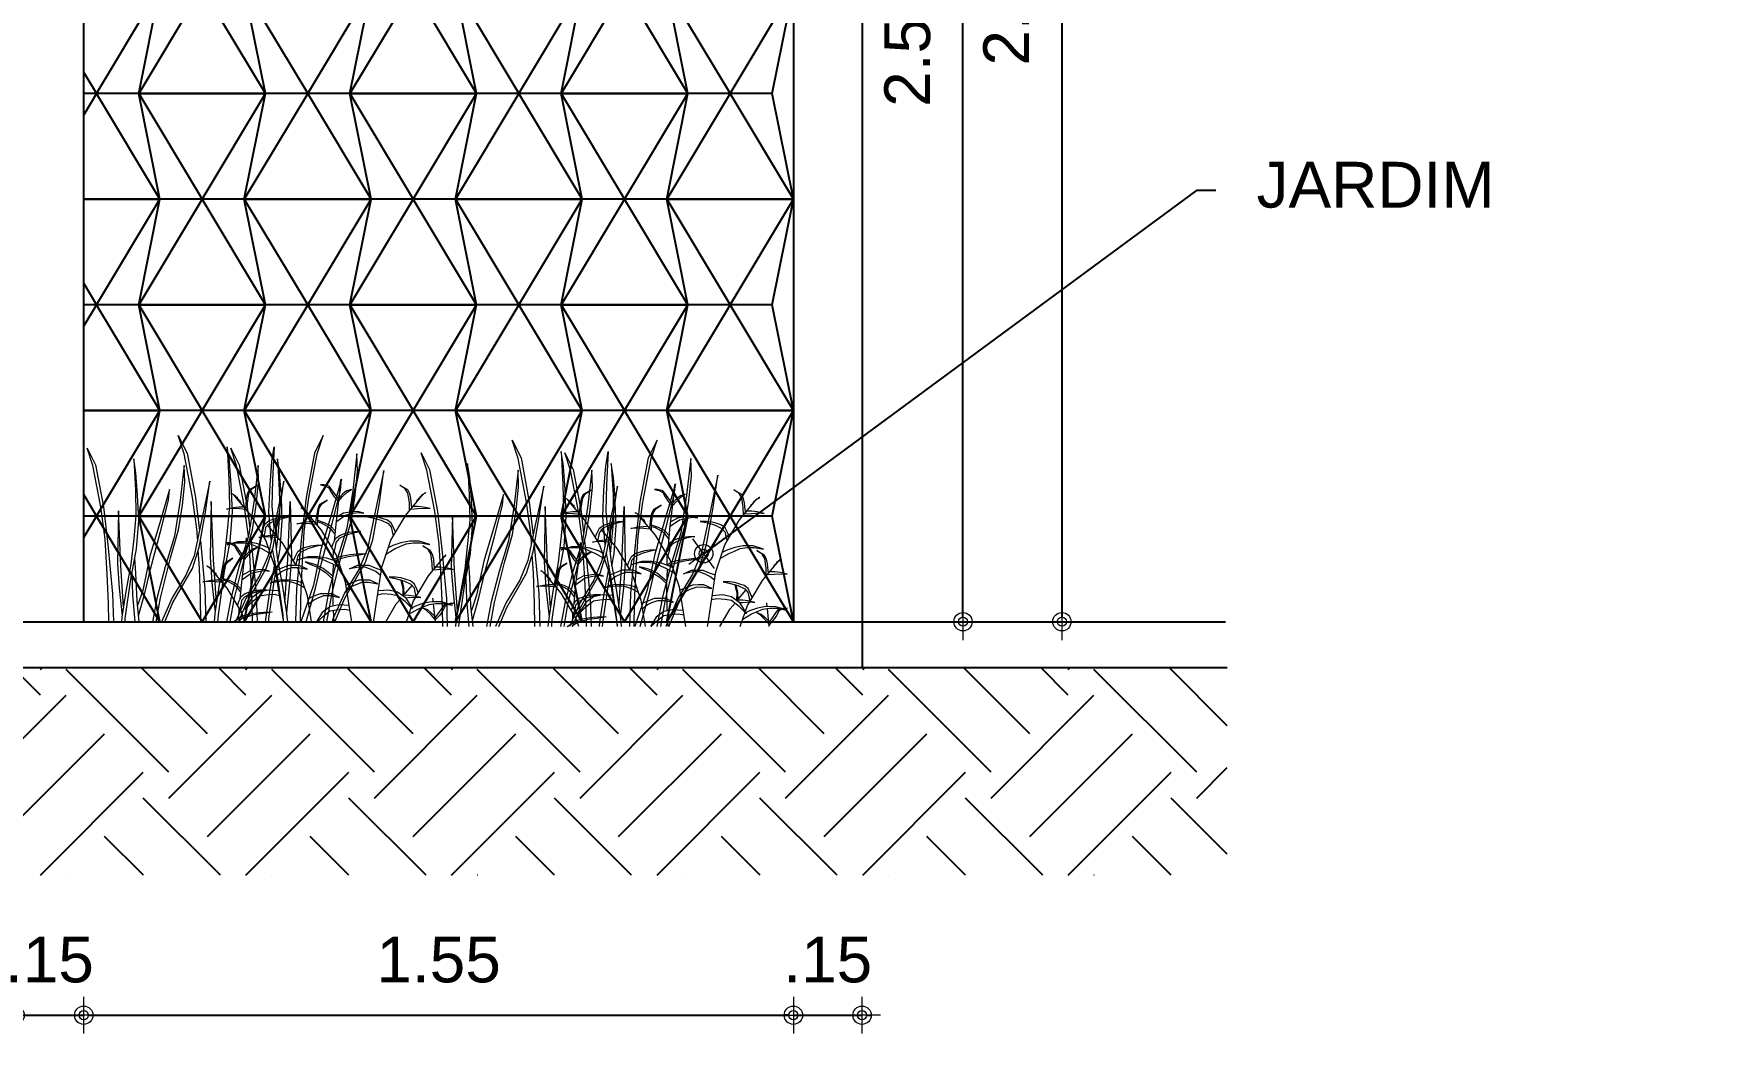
# Model space of a CAD drawing. Header units: millimetres. Extents: x 1540 to 1603, y 509.1 to 598.2.
# Drawn here: x 1582.17 to 1585.822, y 576.435 to 578.618 of the extents above; entities that cross this region are included whole.
import ezdxf

# ---------------------------------------------------------------- set-up
doc = ezdxf.new("R2010")
doc.units = ezdxf.units.MM
doc.linetypes.add('CONTINU', pattern=[0])
for name, color, linetype in [('0-COTAS', 8, 'Continuous'), ('A-PEN-B', 5, 'Continuous'), ('P2', 1, 'Continuous')]:
    doc.layers.add(name, color=color, linetype=linetype)
doc.layers.add('COTAS', color=53, linetype='Continuous', lineweight=9)
doc.styles.add('CARIMBO_DADOS', font='arial.ttf', dxfattribs={"height": 0.1})
doc.dimstyles.get("Standard").update_dxf_attribs({"dimtxt": 0.18, "dimasz": 0.18, "dimexe": 0.18, "dimexo": 0.0625, "dimgap": 0.09, "dimtad": 0, "dimtih": 1, "dimtoh": 1, "dimdec": 4, "dimzin": 0, "dimdsep": 46, "dimtxsty": 'Standard', "dimcen": 0.09, "dimadec": 0, "dimazin": 0, "dimtfac": 1, "dimtdec": 4, "dimtofl": 0, "dimtmove": 0, "dimatfit": 3, "dimfxl": 1, "dimtolj": 1, "dimtzin": 0, "dimarcsym": 0})
pattern_1 = [(45, (1576.34806, 576.7806), (3e-17, 0.449013), [0.3175, -0.3175]), (45, (1576.26387, 576.8648), (3e-17, 0.449013), [0.3175, -0.3175]), (45, (1576.17968, 576.94898), (3e-17, 0.449013), [0.3175, -0.3175]), (135, (1576.17968, 577.0051), (-0.449013, 3e-17), [0.3175, -0.3175]), (135, (1576.26387, 577.0893), (-0.449013, 3e-17), [0.3175, -0.3175]), (135, (1576.34806, 577.1735), (-0.449013, 3e-17), [0.3175, -0.3175])]

# ---------------------------------------------------------------- blocks, each defined once
blk = doc.blocks.new('CIRCULOS')
at = {"layer": 'COTAS'}
for p, q in [((0, 4), (0, -4)), ((-4, 0), (4, 0))]:
    blk.add_line(p, q, dxfattribs=at)
for radius in [2, 1]:
    blk.add_circle((0, 0), radius, dxfattribs=at)
blk = doc.blocks.new('*D956')
at = {"layer": '0-COTAS', "color": 8, "lineweight": -2}
for p, q in [((1583.8202, 576.4751), (1583.8102, 576.4751)), ((1583.8302, 576.4751), (1583.9802, 576.4751)), ((1583.9902, 576.4751), (1584.0002, 576.4751))]:
    blk.add_line(p, q, dxfattribs=at)
at = {"layer": 'Defpoints', "color": 0}
for p in [(1583.8302, 577.3341), (1583.9802, 577.2841), (1583.9802, 576.4751)]:
    blk.add_point(p, dxfattribs=at)
at = {"layer": '0-COTAS', "color": 8, "lineweight": -2, "xscale": 0.01, "yscale": 0.01, "zscale": 0.01}
blk.add_blockref('CIRCULOS', (1583.8302, 576.4751), dxfattribs=at)
at = {"layer": '0-COTAS', "color": 8, "lineweight": -2, "xscale": 0.01, "yscale": 0.01, "zscale": 0.01, "rotation": 180}
blk.add_blockref('CIRCULOS', (1583.9802, 576.4751), dxfattribs=at)
at = {"layer": '0-COTAS', "color": 230, "insert": (1583.9052, 576.5961), "char_height": 0.1, "attachment_point": 5, "style": 'CARIMBO_DADOS'}
blk.add_mtext('\\A1;.15', dxfattribs=at)
blk = doc.blocks.new('*D957')
at = {"layer": '0-COTAS', "color": 8, "lineweight": -2}
for p, q in [((1582.1202, 576.4751), (1582.1102, 576.4751)), ((1582.1302, 576.4751), (1582.2802, 576.4751)), ((1582.2902, 576.4751), (1582.3002, 576.4751))]:
    blk.add_line(p, q, dxfattribs=at)
at = {"layer": 'Defpoints', "color": 0}
for p in [(1582.1302, 577.3341), (1582.2802, 577.3341), (1582.2802, 576.4751)]:
    blk.add_point(p, dxfattribs=at)
at = {"layer": '0-COTAS', "color": 8, "lineweight": -2, "xscale": 0.01, "yscale": 0.01, "zscale": 0.01}
blk.add_blockref('CIRCULOS', (1582.1302, 576.4751), dxfattribs=at)
at = {"layer": '0-COTAS', "color": 8, "lineweight": -2, "xscale": 0.01, "yscale": 0.01, "zscale": 0.01, "rotation": 180}
blk.add_blockref('CIRCULOS', (1582.2802, 576.4751), dxfattribs=at)
at = {"layer": '0-COTAS', "color": 230, "insert": (1582.2052, 576.5961), "char_height": 0.1, "attachment_point": 5, "style": 'CARIMBO_DADOS'}
blk.add_mtext('\\A1;.15', dxfattribs=at)
blk = doc.blocks.new('*D958')
at = {"layer": '0-COTAS', "color": 8, "lineweight": -2}
blk.add_line((1582.2902, 576.4751), (1583.8202, 576.4751), dxfattribs=at)
at = {"layer": 'Defpoints', "color": 0}
for p in [(1582.2802, 577.3341), (1583.8302, 577.3341), (1583.8302, 576.4751)]:
    blk.add_point(p, dxfattribs=at)
at = {"layer": '0-COTAS', "color": 8, "lineweight": -2, "xscale": 0.01, "yscale": 0.01, "zscale": 0.01, "rotation": 180}
blk.add_blockref('CIRCULOS', (1582.2802, 576.4751), dxfattribs=at)
at = {"layer": '0-COTAS', "color": 8, "lineweight": -2, "xscale": 0.01, "yscale": 0.01, "zscale": 0.01}
blk.add_blockref('CIRCULOS', (1583.8302, 576.4751), dxfattribs=at)
at = {"layer": '0-COTAS', "color": 230, "insert": (1583.0552, 576.5961), "char_height": 0.1, "attachment_point": 5, "style": 'CARIMBO_DADOS'}
blk.add_mtext('\\A1;1.55', dxfattribs=at)
blk = doc.blocks.new('*D966')
at = {"layer": '0-COTAS', "color": 8, "lineweight": -2}
blk.add_line((1584.2006, 577.3441), (1584.2006, 579.8441), dxfattribs=at)
at = {"layer": 'Defpoints', "color": 0}
for p in [(1583.8302, 579.8541), (1584.2006, 579.8541), (1583.9802, 577.3341)]:
    blk.add_point(p, dxfattribs=at)
at = {"layer": '0-COTAS', "color": 8, "lineweight": -2, "xscale": 0.01, "yscale": 0.01, "zscale": 0.01}
for p, rotation in [((1584.2006, 579.8541), 90), ((1584.2006, 577.3341), 270)]:
    blk.add_blockref('CIRCULOS', p, dxfattribs=dict(at, rotation=rotation))
at = {"layer": '0-COTAS', "color": 230, "insert": (1584.0795, 578.5941), "char_height": 0.1, "attachment_point": 5, "rotation": 90, "style": 'CARIMBO_DADOS'}
blk.add_mtext('\\A1;2.52', dxfattribs=at)
blk = doc.blocks.new('*D969')
at = {"layer": '0-COTAS', "color": 8, "lineweight": -2}
blk.add_line((1584.4166, 580.0241), (1584.4166, 577.3441), dxfattribs=at)
at = {"layer": 'Defpoints', "color": 0}
for p in [(1583.9802, 580.0341), (1583.9802, 577.3341), (1584.4166, 577.3341)]:
    blk.add_point(p, dxfattribs=at)
at = {"layer": '0-COTAS', "color": 8, "lineweight": -2, "xscale": 0.01, "yscale": 0.01, "zscale": 0.01}
for p, rotation in [((1584.4166, 580.0341), 90), ((1584.4166, 577.3341), 270)]:
    blk.add_blockref('CIRCULOS', p, dxfattribs=dict(at, rotation=rotation))
at = {"layer": '0-COTAS', "color": 230, "insert": (1584.2956, 578.6841), "char_height": 0.1, "attachment_point": 5, "rotation": 90, "style": 'CARIMBO_DADOS'}
blk.add_mtext('\\A1;2.70', dxfattribs=at)
blk = doc.blocks.new('A$C720D0BDF')
at = {"color": 4}
for p, q in [((5.857, 2.126), (5.844, 2.259)), ((5.884, 1.896), (5.857, 2.126)), ((5.899, 1.726), (5.884, 1.896)), ((5.912, 1.556), (5.91, 1.643)), ((6.671, 1.718), (6.668, 1.751)), ((6.681, 1.618), (6.673, 1.702)), ((6.708, 1.389), (6.681, 1.618)), ((5.914, 1.376), (5.909, 1.52)), ((5.911, 1.154), (5.914, 1.376)), ((6.723, 1.218), (6.708, 1.389)), ((5.019, 1.018), (5.035, 1.175)), ((5.036, 1.192), (5.04, 1.225)), ((5.903, 1.018), (5.909, 1.119)), ((6.736, 1.049), (6.734, 1.136)), ((6.736, 1.018), (6.736, 1.024))]:
    blk.add_line(p, q, dxfattribs=at)
for points in [[(6.198, 1.018), (6.195, 1.219), (6.184, 1.485), (6.164, 1.806), (6.124, 2.104), (6.051, 2.485), (5.999, 2.644), (6.076, 2.49), (6.149, 2.104), (6.189, 1.758), (6.232, 1.305), (6.241, 1.018)], [(7.096, 1.742), (7.1, 1.806), (7.141, 2.104), (7.213, 2.485), (7.266, 2.644), (7.188, 2.49), (7.116, 2.104), (7.081, 1.813)], [(5.967, 1.018), (5.922, 1.269), (5.829, 1.635), (5.756, 1.893), (5.721, 2.119), (5.699, 2.33), (5.704, 2.485), (5.741, 2.165), (5.792, 1.836), (5.879, 1.553), (5.952, 1.274), (6, 1.018)], [(6.453, 1.729), (6.473, 1.979), (6.463, 2.212), (6.448, 2.418), (6.427, 2.546), (6.442, 2.258), (6.448, 2.026), (6.43, 1.841)], [(6.652, 1.763), (6.687, 2.021), (6.756, 2.383), (6.806, 2.534), (6.732, 2.388), (6.663, 2.021), (6.641, 1.832)], [(6.919, 1.018), (6.915, 1.079), (6.864, 1.44), (6.812, 1.718), (6.792, 1.979), (6.802, 2.212), (6.817, 2.418), (6.837, 2.546), (6.822, 2.258), (6.817, 2.026), (6.837, 1.811), (6.864, 1.578), (6.91, 1.327), (6.945, 1.089), (6.953, 1.018)], [(7.872, 1.018), (7.875, 1.18), (7.885, 1.433), (7.904, 1.738), (7.942, 2.021), (8.011, 2.383), (8.061, 2.534), (7.987, 2.388), (7.918, 2.021), (7.88, 1.693), (7.84, 1.262), (7.832, 1.018)], [(5.896, 1.018), (5.809, 1.224), (5.628, 1.537), (5.566, 1.733), (5.508, 2.057), (5.468, 2.34), (5.545, 1.979), (5.613, 1.655), (5.689, 1.475), (5.814, 1.269), (5.911, 1.048), (5.922, 1.018)], [(6.366, 2.14), (6.38, 2.319), (6.399, 2.441), (6.384, 2.167), (6.382, 2.066)], [(6.812, 1.018), (6.775, 1.228), (6.686, 1.576), (6.618, 1.821), (6.584, 2.036), (6.563, 2.236), (6.568, 2.383), (6.603, 2.079), (6.651, 1.766), (6.735, 1.497), (6.803, 1.233), (6.844, 1.018)], [(7.458, 1.018), (7.42, 1.228), (7.332, 1.576), (7.263, 1.821), (7.229, 2.036), (7.209, 2.236), (7.213, 2.383), (7.249, 2.079), (7.297, 1.766), (7.38, 1.497), (7.449, 1.233), (7.49, 1.018)], [(7.73, 1.018), (7.728, 1.047), (7.68, 1.39), (7.63, 1.654), (7.611, 1.903), (7.62, 2.124), (7.635, 2.319), (7.654, 2.441), (7.64, 2.167), (7.635, 1.947), (7.654, 1.742), (7.68, 1.521), (7.723, 1.283), (7.757, 1.057), (7.761, 1.018)], [(5.245, 1.99), (5.246, 2.058), (5.26, 2.141), (5.282, 2.179), (5.33, 2.211), (5.263, 2.173), (5.246, 2.137), (5.237, 2.094), (5.231, 2.039), (5.228, 2.01)], [(6.148, 1.018), (6.065, 1.311), (6.014, 1.532), (5.922, 1.876), (5.849, 2.165), (5.839, 2.263), (5.922, 1.979), (6.019, 1.65), (6.085, 1.337), (6.194, 1.018)], [(5.862, 2.087), (5.889, 2.122), (5.918, 2.162), (5.931, 2.183), (5.948, 2.202), (5.994, 2.215), (6.022, 2.213), (5.982, 2.206), (5.95, 2.188), (5.929, 2.151), (5.903, 2.109), (5.864, 2.068)], [(6.738, 1.018), (6.667, 1.185), (6.496, 1.483), (6.437, 1.669), (6.382, 1.976), (6.344, 2.245), (6.417, 1.903), (6.481, 1.595), (6.553, 1.424), (6.672, 1.228), (6.765, 1.018), (6.765, 1.018)], [(6.663, 1.987), (6.661, 2.054), (6.649, 2.138), (6.626, 2.176), (6.579, 2.208), (6.645, 2.17), (6.662, 2.134), (6.671, 2.09), (6.676, 2.035), (6.68, 2.007)], [(7.383, 1.018), (7.313, 1.185), (7.141, 1.483), (7.082, 1.669), (7.028, 1.976), (6.989, 2.245), (7.063, 1.903), (7.127, 1.595), (7.199, 1.424), (7.318, 1.228), (7.411, 1.018), (7.411, 1.018)], [(5.128, 2.129), (5.123, 2.133), (5.117, 2.137), (5.102, 2.144), (5.105, 2.146), (5.106, 2.144), (5.109, 2.141), (5.112, 2.141), (5.117, 2.139), (5.118, 2.137)], [(5.138, 2.118), (5.132, 2.123), (5.129, 2.126), (5.128, 2.128), (5.128, 2.131), (5.13, 2.13), (5.133, 2.126), (5.14, 2.123), (5.143, 2.118), (5.149, 2.113), (5.156, 2.109), (5.156, 2.098), (5.162, 2.095), (5.168, 2.092), (5.169, 2.087), (5.172, 2.084), (5.181, 2.081), (5.181, 2.074), (5.183, 2.069), (5.187, 2.063), (5.188, 2.059)], [(5.559, 1.018), (5.557, 1.031), (5.487, 1.494), (5.408, 1.731), (5.278, 1.949), (5.138, 2.118)], [(5.864, 2.071), (5.829, 2.111), (5.789, 2.151), (5.753, 2.173), (5.795, 2.16), (5.829, 2.132), (5.86, 2.1)], [(6.048, 1.857), (6.047, 1.925), (6.034, 2.009), (6.011, 2.047), (5.964, 2.079), (6.03, 2.041), (6.047, 2.005), (6.056, 1.961), (6.062, 1.906), (6.065, 1.878)], [(6.334, 1.185), (6.308, 1.563), (6.287, 2.067), (6.277, 1.583), (6.292, 1.357), (6.321, 1.103)], [(6.395, 1.548), (6.375, 1.654), (6.356, 1.903), (6.364, 2.101)], [(6.52, 1.765), (6.629, 1.946), (6.77, 2.114)], [(6.77, 2.114), (6.776, 2.119), (6.779, 2.122), (6.78, 2.124), (6.78, 2.127), (6.778, 2.126), (6.775, 2.122), (6.768, 2.119), (6.765, 2.114), (6.759, 2.109), (6.752, 2.105), (6.752, 2.094), (6.746, 2.092), (6.74, 2.088), (6.739, 2.083), (6.736, 2.08), (6.727, 2.078), (6.727, 2.07), (6.725, 2.066), (6.72, 2.059), (6.719, 2.055)], [(6.78, 2.125), (6.785, 2.129), (6.791, 2.133), (6.806, 2.14), (6.803, 2.142), (6.803, 2.14), (6.799, 2.137), (6.796, 2.137), (6.791, 2.135), (6.79, 2.133)], [(6.931, 1.185), (6.957, 1.563), (6.977, 2.067), (6.987, 1.583), (6.972, 1.357), (6.943, 1.103)], [(7.612, 1.071), (7.556, 1.268), (7.508, 1.478), (7.42, 1.805), (7.351, 2.079), (7.342, 2.172), (7.42, 1.903), (7.513, 1.59), (7.576, 1.292), (7.621, 1.159)], [(5.236, 2.001), (5.176, 2.006), (5.1, 2.01), (5.064, 2.006), (5.125, 2.02), (5.17, 2.025), (5.215, 2.025)], [(5.367, 1.799), (5.381, 1.834), (5.404, 1.879), (5.436, 1.904), (5.474, 1.917), (5.519, 1.93), (5.567, 1.936), (5.622, 1.936), (5.557, 1.923), (5.493, 1.904), (5.432, 1.875), (5.404, 1.843), (5.4, 1.82), (5.387, 1.765)], [(5.884, 1.894), (5.804, 1.949), (5.736, 1.965), (5.69, 1.972), (5.643, 1.966), (5.7, 1.982), (5.745, 1.978), (5.821, 1.965), (5.88, 1.932)], [(5.749, 1.018), (5.803, 1.363), (5.884, 1.6), (6.014, 1.817), (6.155, 1.985)], [(5.892, 1.809), (5.935, 1.856), (5.988, 1.883), (6.047, 1.902)], [(6.155, 1.985), (6.161, 1.99), (6.164, 1.993), (6.165, 1.995), (6.165, 1.998), (6.164, 1.997), (6.16, 1.993), (6.153, 1.99), (6.151, 1.985), (6.145, 1.98), (6.138, 1.976), (6.138, 1.965), (6.131, 1.962), (6.125, 1.959), (6.124, 1.954), (6.121, 1.951), (6.112, 1.949), (6.112, 1.941), (6.11, 1.937), (6.105, 1.93), (6.105, 1.926)], [(6.165, 1.996), (6.17, 2), (6.177, 2.004), (6.191, 2.011), (6.189, 2.013), (6.188, 2.011), (6.184, 2.008), (6.181, 2.008), (6.177, 2.006), (6.175, 2.004)], [(6.539, 1.796), (6.526, 1.831), (6.503, 1.877), (6.471, 1.901), (6.433, 1.915), (6.388, 1.928), (6.34, 1.934), (6.285, 1.935), (6.35, 1.921), (6.414, 1.902), (6.475, 1.873), (6.503, 1.84), (6.507, 1.818), (6.519, 1.763)], [(6.38, 1.987), (6.38, 1.947), (6.399, 1.742), (6.409, 1.654)], [(6.406, 1.769), (6.407, 1.837), (6.396, 1.879), (6.39, 1.909)], [(6.416, 1.78), (6.413, 1.845), (6.402, 1.894), (6.392, 1.908)], [(6.672, 1.997), (6.731, 2.003), (6.807, 2.006), (6.843, 2.002), (6.783, 2.016), (6.737, 2.022), (6.692, 2.022)], [(7.743, 1.148), (7.768, 1.507), (7.787, 1.986), (7.797, 1.526), (7.782, 1.311), (7.755, 1.07)], [(5.924, 1.667), (5.911, 1.702), (5.888, 1.748), (5.856, 1.772), (5.818, 1.786), (5.773, 1.799), (5.725, 1.805), (5.67, 1.805), (5.735, 1.792), (5.799, 1.773), (5.86, 1.744), (5.888, 1.711), (5.892, 1.689), (5.904, 1.634)], [(5.894, 1.782), (5.925, 1.822), (5.96, 1.851), (6.013, 1.879), (6.047, 1.889)], [(6.057, 1.868), (6.117, 1.874), (6.193, 1.877), (6.229, 1.873), (6.168, 1.887), (6.122, 1.892), (6.077, 1.893)], [(6.234, 1.51), (6.348, 1.699), (6.489, 1.868)], [(6.421, 1.756), (6.4, 1.578), (6.355, 1.327), (6.319, 1.089), (6.312, 1.018)], [(6.344, 1.018), (6.345, 1.029), (6.418, 1.492), (6.499, 1.729), (6.517, 1.759)], [(6.391, 1.751), (6.451, 1.756), (6.526, 1.759), (6.562, 1.755), (6.502, 1.769), (6.456, 1.775), (6.411, 1.775)], [(6.633, 1.765), (6.625, 1.693), (6.585, 1.262), (6.576, 1.018)], [(5.045, 1.46), (5.046, 1.527), (5.059, 1.611), (5.082, 1.649), (5.129, 1.682), (5.063, 1.643), (5.046, 1.607), (5.036, 1.564), (5.031, 1.508), (5.028, 1.48)], [(5.447, 1.612), (5.371, 1.657), (5.33, 1.674), (5.273, 1.699), (5.212, 1.708), (5.148, 1.708), (5.068, 1.693), (5.161, 1.722), (5.246, 1.722), (5.32, 1.708), (5.39, 1.684), (5.43, 1.664)], [(5.912, 1.557), (5.877, 1.579), (5.827, 1.593), (5.764, 1.604), (5.666, 1.614), (5.62, 1.61), (5.7, 1.596), (5.781, 1.585), (5.85, 1.566), (5.871, 1.561), (5.89, 1.547)], [(6.258, 1.55), (6.245, 1.584), (6.222, 1.63), (6.19, 1.655), (6.152, 1.668), (6.107, 1.682), (6.059, 1.688), (6.004, 1.688), (6.069, 1.674), (6.133, 1.655), (6.194, 1.626), (6.222, 1.594), (6.226, 1.571), (6.238, 1.516)], [(6.345, 1.018), (6.35, 1.079), (6.4, 1.44), (6.441, 1.655)], [(6.458, 1.61), (6.534, 1.654), (6.576, 1.671), (6.633, 1.696), (6.694, 1.705), (6.758, 1.705), (6.838, 1.689), (6.745, 1.718), (6.66, 1.718), (6.586, 1.705), (6.515, 1.681), (6.476, 1.662)], [(6.687, 1.563), (6.653, 1.603), (6.613, 1.643), (6.577, 1.666), (6.618, 1.653), (6.653, 1.624), (6.684, 1.592)], [(6.617, 1.018), (6.62, 1.18), (6.63, 1.433), (6.647, 1.715)], [(6.686, 1.58), (6.713, 1.615), (6.742, 1.654), (6.755, 1.675), (6.772, 1.694), (6.788, 1.699)], [(6.802, 1.696), (6.774, 1.681), (6.753, 1.643), (6.727, 1.601), (6.688, 1.56)], [(6.797, 1.702), (6.818, 1.708), (6.846, 1.706), (6.808, 1.698)], [(7.072, 1.726), (7.033, 1.305), (7.023, 1.018)], [(7.067, 1.018), (7.07, 1.219), (7.08, 1.485), (7.09, 1.643)], [(5.036, 1.471), (4.976, 1.476), (4.9, 1.479), (4.864, 1.475), (4.925, 1.489), (4.97, 1.495), (5.015, 1.495)], [(4.938, 1.588), (4.932, 1.592), (4.928, 1.595), (4.927, 1.598), (4.927, 1.6), (4.929, 1.599), (4.933, 1.595), (4.94, 1.592), (4.942, 1.587), (4.948, 1.582), (4.955, 1.579), (4.955, 1.567), (4.961, 1.565), (4.967, 1.561), (4.969, 1.556), (4.972, 1.554), (4.98, 1.551), (4.98, 1.543), (4.983, 1.539), (4.987, 1.532), (4.988, 1.529)], [(5.187, 1.238), (5.079, 1.42), (4.938, 1.588)], [(5.498, 1.423), (5.538, 1.456), (5.58, 1.475), (5.631, 1.494), (5.688, 1.494), (5.768, 1.479), (5.698, 1.511), (5.65, 1.511), (5.599, 1.511), (5.544, 1.488), (5.491, 1.468)], [(5.843, 1.481), (5.919, 1.525), (5.961, 1.542), (6.018, 1.567), (6.079, 1.576), (6.144, 1.576), (6.223, 1.56), (6.13, 1.589), (6.045, 1.589), (5.971, 1.576), (5.901, 1.552), (5.861, 1.533)], [(5.913, 1.412), (5.999, 1.483), (6.034, 1.5), (6.064, 1.515), (6.102, 1.528), (6.157, 1.54), (6.115, 1.522), (6.056, 1.498), (5.982, 1.452), (5.914, 1.39)], [(6.101, 1.018), (6.137, 1.245), (6.218, 1.482), (6.224, 1.493)], [(6.407, 1.42), (6.366, 1.454), (6.325, 1.473), (6.274, 1.492), (6.217, 1.493), (6.137, 1.478), (6.207, 1.51), (6.255, 1.51), (6.306, 1.509), (6.361, 1.486), (6.414, 1.465)], [(6.475, 1.018), (6.473, 1.047), (6.424, 1.39), (6.408, 1.479)], [(6.421, 1.55), (6.424, 1.521), (6.468, 1.283), (6.501, 1.057), (6.506, 1.018)], [(6.708, 1.386), (6.628, 1.442), (6.56, 1.457), (6.514, 1.465), (6.467, 1.459), (6.524, 1.474), (6.569, 1.47), (6.645, 1.457), (6.703, 1.425)], [(6.701, 1.071), (6.708, 1.092), (6.838, 1.31), (6.979, 1.478)], [(6.872, 1.35), (6.871, 1.418), (6.858, 1.501), (6.835, 1.539), (6.788, 1.572), (6.854, 1.533), (6.871, 1.497), (6.88, 1.454), (6.886, 1.399), (6.889, 1.37)], [(6.979, 1.478), (6.985, 1.482), (6.988, 1.485), (6.989, 1.488), (6.989, 1.49), (6.987, 1.489), (6.984, 1.485), (6.977, 1.482), (6.975, 1.477), (6.968, 1.472), (6.961, 1.469), (6.961, 1.458), (6.955, 1.455), (6.949, 1.452), (6.948, 1.446), (6.945, 1.444), (6.936, 1.441), (6.936, 1.433), (6.934, 1.429), (6.929, 1.422), (6.928, 1.419)], [(6.989, 1.488), (6.994, 1.493), (7, 1.496), (7.015, 1.504), (7.013, 1.506), (7.012, 1.504), (7.008, 1.5), (7.005, 1.5), (7, 1.499), (6.999, 1.496)], [(7.606, 1.018), (7.625, 1.199), (7.635, 1.443), (7.645, 1.572)], [(5.169, 1.27), (5.182, 1.304), (5.204, 1.35), (5.237, 1.375), (5.275, 1.388), (5.32, 1.402), (5.367, 1.408), (5.422, 1.408), (5.358, 1.394), (5.294, 1.375), (5.233, 1.346), (5.205, 1.314), (5.201, 1.291), (5.189, 1.239)], [(5.3, 1.245), (5.223, 1.335)], [(5.292, 1.253), (5.294, 1.318), (5.306, 1.368), (5.315, 1.381)], [(5.301, 1.246), (5.3, 1.311), (5.312, 1.353), (5.317, 1.382)], [(5.792, 1.291), (5.752, 1.325), (5.71, 1.344), (5.659, 1.363), (5.602, 1.364), (5.522, 1.349), (5.592, 1.381), (5.64, 1.381), (5.691, 1.38), (5.746, 1.357), (5.799, 1.336)], [(6.161, 1.314), (6.214, 1.344), (6.265, 1.361), (6.305, 1.371), (6.358, 1.371), (6.398, 1.367), (6.461, 1.354), (6.407, 1.382), (6.356, 1.388), (6.294, 1.384), (6.235, 1.378), (6.174, 1.355)], [(6.716, 1.301), (6.759, 1.349), (6.812, 1.376), (6.871, 1.394)], [(6.718, 1.275), (6.749, 1.315), (6.784, 1.343), (6.837, 1.372), (6.871, 1.381)], [(6.881, 1.361), (6.94, 1.366), (7.016, 1.369), (7.052, 1.366), (6.992, 1.379), (6.946, 1.385), (6.901, 1.385)], [(7.671, 1.438), (7.664, 1.252), (7.645, 1.018)], [(5.022, 1.053), (4.994, 1.088), (4.966, 1.128), (4.952, 1.149), (4.935, 1.168), (4.89, 1.181), (4.861, 1.179), (4.901, 1.171), (4.934, 1.154), (4.954, 1.116), (4.981, 1.075), (5.02, 1.034)], [(4.905, 1.169), (4.87, 1.162), (4.9, 1.172)], [(4.91, 1.175), (4.962, 1.191), (5.048, 1.192), (5.122, 1.179), (5.192, 1.154), (5.232, 1.135)], [(5.25, 1.083), (5.173, 1.128), (5.131, 1.145), (5.074, 1.169), (5.014, 1.178), (4.949, 1.178), (4.92, 1.172)], [(5.279, 1.227), (5.257, 1.229), (5.181, 1.233), (5.145, 1.229), (5.206, 1.242), (5.251, 1.248), (5.296, 1.249)], [(5.272, 1.018), (5.209, 1.202), (5.191, 1.232)], [(5.518, 1.29), (5.426, 1.297), (5.349, 1.28), (5.282, 1.232), (5.218, 1.13), (5.282, 1.194), (5.349, 1.245), (5.404, 1.255), (5.478, 1.261), (5.524, 1.25)], [(5.452, 1.018), (5.36, 1.173), (5.318, 1.222)], [(6.126, 1.174), (6.085, 1.207), (6.044, 1.227), (5.993, 1.246), (5.936, 1.246), (5.856, 1.231), (5.926, 1.263), (5.974, 1.263), (6.025, 1.263), (6.08, 1.24), (6.133, 1.219)], [(6.386, 1.288), (6.477, 1.294), (6.555, 1.277), (6.621, 1.229), (6.685, 1.126), (6.621, 1.191), (6.555, 1.243), (6.5, 1.252), (6.426, 1.258), (6.38, 1.248)], [(6.748, 1.16), (6.735, 1.194), (6.712, 1.24), (6.68, 1.265), (6.642, 1.278), (6.597, 1.292), (6.549, 1.298), (6.494, 1.298), (6.559, 1.284), (6.623, 1.265), (6.684, 1.236), (6.712, 1.204), (6.716, 1.181), (6.728, 1.126)], [(5.02, 1.037), (5.055, 1.077), (5.095, 1.116), (5.131, 1.139), (5.089, 1.126), (5.055, 1.097), (5.023, 1.066)], [(6.05, 1.018), (6.006, 1.062), (5.94, 1.114), (5.885, 1.123), (5.811, 1.129), (5.765, 1.119)], [(5.771, 1.159), (5.863, 1.165), (5.94, 1.148), (6.007, 1.1), (6.058, 1.018)], [(6.786, 1.018), (6.701, 1.071), (6.651, 1.085), (6.588, 1.097), (6.489, 1.106), (6.444, 1.102), (6.524, 1.089), (6.605, 1.078), (6.673, 1.059), (6.695, 1.054), (6.745, 1.018)], [(6.682, 1.018), (6.695, 1.054)]]:
    blk.add_lwpolyline(points, dxfattribs=at)

msp = doc.modelspace()

# ---------------------------------------------------------------- hatches: boundary and pattern name
at = {"layer": '0-COTAS', "ltscale": 0.05}
h = msp.add_hatch(dxfattribs=at)
h.set_pattern_fill('EARTH', color=8, scale=0.05, angle=45, style=0)
h.set_pattern_definition(pattern_1)
h.paths.add_polyline_path([(1576.3481, 577.2341), (1576.3481, 576.7806), (1584.7779, 576.7806), (1584.7779, 577.2341)])
h = msp.add_hatch(dxfattribs=at)
h.set_pattern_fill('EARTH', color=8, scale=0.05, angle=45, style=0)
h.set_pattern_definition(pattern_1)
h.paths.add_polyline_path([(1576.3481, 577.2341), (1576.3481, 576.7806), (1584.7779, 576.7806), (1584.7779, 577.2341)])
h = msp.add_hatch(dxfattribs=at)
h.set_pattern_fill('EARTH', color=8, scale=0.05, angle=45, style=0)
h.set_pattern_definition(pattern_1)
h.paths.add_polyline_path([(1576.3481, 577.2341), (1576.3481, 576.7806), (1584.7779, 576.7806), (1584.7779, 577.2341)])
h = msp.add_hatch(dxfattribs=at)
h.set_pattern_fill('EARTH', color=8, scale=0.05, angle=45, style=0)
h.set_pattern_definition(pattern_1)
h.paths.add_polyline_path([(1576.3481, 577.2341), (1576.3481, 576.7806), (1584.7779, 576.7806), (1584.7779, 577.2341)])

# ---------------------------------------------------------------- linework, layer by layer
at = {"color": 8, "linetype": 'CONTINU'}
for p, q in [((1582.308, 578.4873), (1582.4464, 578.718)), ((1582.5386, 578.718), (1582.4002, 578.4873)), ((1582.677, 578.4873), (1582.5386, 578.718)), ((1582.6309, 578.718), (1582.7693, 578.4873)), ((1582.7693, 578.4873), (1582.9076, 578.718)), ((1582.9999, 578.718), (1582.8615, 578.4873)), ((1583.1383, 578.4873), (1582.9999, 578.718)), ((1583.0922, 578.718), (1583.2306, 578.4873)), ((1583.2306, 578.4873), (1583.3689, 578.718)), ((1583.4612, 578.718), (1583.3228, 578.4873)), ((1583.5996, 578.4873), (1583.4612, 578.718)), ((1583.5535, 578.718), (1583.6918, 578.4873)), ((1583.6918, 578.4873), (1583.8302, 578.718)), ((1582.2802, 578.5335), (1582.308, 578.4873)), ((1582.4002, 578.4873), (1582.2802, 578.4873)), ((1582.308, 578.4873), (1582.2802, 578.4411)), ((1582.4464, 578.2567), (1582.308, 578.4873)), ((1582.4002, 578.4873), (1582.5386, 578.2567)), ((1582.5386, 578.2567), (1582.677, 578.4873)), ((1582.7693, 578.4873), (1582.6309, 578.2567)), ((1582.8615, 578.4873), (1582.677, 578.4873)), ((1582.9076, 578.2567), (1582.7693, 578.4873)), ((1582.8615, 578.4873), (1582.9999, 578.2567)), ((1582.9999, 578.2567), (1583.1383, 578.4873)), ((1583.2306, 578.4873), (1583.0922, 578.2567)), ((1583.3228, 578.4873), (1583.1383, 578.4873)), ((1583.3689, 578.2567), (1583.2306, 578.4873)), ((1583.3228, 578.4873), (1583.4612, 578.2567)), ((1583.4612, 578.2567), (1583.5996, 578.4873)), ((1583.6918, 578.4873), (1583.5535, 578.2567)), ((1583.7841, 578.4873), (1583.5996, 578.4873)), ((1583.8302, 578.2567), (1583.6918, 578.4873)), ((1582.308, 578.026), (1582.4464, 578.2567)), ((1582.5386, 578.2567), (1582.4002, 578.026)), ((1582.6309, 578.2567), (1582.4464, 578.2567)), ((1582.677, 578.026), (1582.5386, 578.2567)), ((1582.6309, 578.2567), (1582.7693, 578.026)), ((1582.7693, 578.026), (1582.9076, 578.2567)), ((1582.9999, 578.2567), (1582.8615, 578.026)), ((1583.0922, 578.2567), (1582.9076, 578.2567)), ((1583.1383, 578.026), (1582.9999, 578.2567)), ((1583.0922, 578.2567), (1583.2306, 578.026)), ((1583.2306, 578.026), (1583.3689, 578.2567)), ((1583.4612, 578.2567), (1583.3228, 578.026)), ((1583.5535, 578.2567), (1583.3689, 578.2567)), ((1583.5996, 578.026), (1583.4612, 578.2567)), ((1583.5535, 578.2567), (1583.6918, 578.026)), ((1583.6918, 578.026), (1583.8302, 578.2567)), ((1582.2802, 578.0722), (1582.308, 578.026)), ((1582.4002, 578.026), (1582.2802, 578.026)), ((1582.308, 578.026), (1582.2802, 577.9798)), ((1582.4464, 577.7954), (1582.308, 578.026)), ((1582.4002, 578.026), (1582.5386, 577.7954)), ((1582.5386, 577.7954), (1582.677, 578.026)), ((1582.7693, 578.026), (1582.6309, 577.7954)), ((1582.8615, 578.026), (1582.677, 578.026)), ((1582.9076, 577.7954), (1582.7693, 578.026)), ((1582.8615, 578.026), (1582.9999, 577.7954)), ((1582.9999, 577.7954), (1583.1383, 578.026)), ((1583.2306, 578.026), (1583.0922, 577.7954)), ((1583.3228, 578.026), (1583.1383, 578.026)), ((1583.3689, 577.7954), (1583.2306, 578.026)), ((1583.3228, 578.026), (1583.4612, 577.7954)), ((1583.4612, 577.7954), (1583.5996, 578.026)), ((1583.6918, 578.026), (1583.5535, 577.7954)), ((1583.7841, 578.026), (1583.5996, 578.026)), ((1583.8302, 577.7954), (1583.6918, 578.026)), ((1582.308, 577.5647), (1582.4464, 577.7954)), ((1582.5386, 577.7954), (1582.4002, 577.5647)), ((1582.6309, 577.7954), (1582.4464, 577.7954)), ((1582.677, 577.5647), (1582.5386, 577.7954)), ((1582.6309, 577.7954), (1582.7693, 577.5647)), ((1582.7693, 577.5647), (1582.9076, 577.7954)), ((1582.9999, 577.7954), (1582.8615, 577.5647)), ((1583.0922, 577.7954), (1582.9076, 577.7954)), ((1583.1383, 577.5647), (1582.9999, 577.7954)), ((1583.0922, 577.7954), (1583.2306, 577.5647)), ((1583.2306, 577.5647), (1583.3689, 577.7954)), ((1583.4612, 577.7954), (1583.3228, 577.5647)), ((1583.5535, 577.7954), (1583.3689, 577.7954)), ((1583.5996, 577.5647), (1583.4612, 577.7954)), ((1583.5535, 577.7954), (1583.6918, 577.5647)), ((1583.6918, 577.5647), (1583.8302, 577.7954)), ((1582.2802, 577.611), (1582.308, 577.5647)), ((1582.4002, 577.5647), (1582.2802, 577.5647)), ((1582.308, 577.5647), (1582.2802, 577.5185)), ((1582.4464, 577.3341), (1582.308, 577.5647)), ((1582.4002, 577.5647), (1582.5386, 577.3341)), ((1582.5386, 577.3341), (1582.677, 577.5647)), ((1582.7693, 577.5647), (1582.6309, 577.3341)), ((1582.8615, 577.5647), (1582.677, 577.5647)), ((1582.9076, 577.3341), (1582.7693, 577.5647)), ((1582.8615, 577.5647), (1582.9999, 577.3341)), ((1582.9999, 577.3341), (1583.1383, 577.5647)), ((1583.2306, 577.5647), (1583.0922, 577.3341)), ((1583.3228, 577.5647), (1583.1383, 577.5647)), ((1583.3689, 577.3341), (1583.2306, 577.5647)), ((1583.3228, 577.5647), (1583.4612, 577.3341)), ((1583.4612, 577.3341), (1583.5996, 577.5647)), ((1583.6918, 577.5647), (1583.5535, 577.3341)), ((1583.7841, 577.5647), (1583.5996, 577.5647)), ((1583.8302, 577.3341), (1583.6918, 577.5647))]:
    msp.add_line(p, q, dxfattribs=at)
at = {"color": 8}
for p, q in [((1582.677, 578.4873), (1582.4002, 578.4873)), ((1582.4002, 578.4873), (1582.677, 578.4873)), ((1582.677, 578.4873), (1582.4002, 578.4873)), ((1582.4002, 578.4873), (1582.677, 578.4873)), ((1582.677, 578.4873), (1582.4002, 578.4873)), ((1582.4002, 578.4873), (1582.677, 578.4873)), ((1583.1383, 578.4873), (1582.8615, 578.4873)), ((1582.8615, 578.4873), (1583.1383, 578.4873)), ((1583.1383, 578.4873), (1582.8615, 578.4873)), ((1582.8615, 578.4873), (1583.1383, 578.4873)), ((1583.5996, 578.4873), (1583.3228, 578.4873)), ((1583.3228, 578.4873), (1583.5996, 578.4873)), ((1583.5996, 578.4873), (1583.3228, 578.4873)), ((1583.3228, 578.4873), (1583.5996, 578.4873)), ((1583.5996, 578.4873), (1583.3228, 578.4873)), ((1583.3228, 578.4873), (1583.5996, 578.4873)), ((1582.4464, 578.2567), (1582.2802, 578.2567)), ((1582.2802, 578.2567), (1582.4464, 578.2567)), ((1582.4464, 578.2567), (1582.2802, 578.2567)), ((1582.2802, 578.2567), (1582.4464, 578.2567)), ((1582.4464, 578.2567), (1582.2802, 578.2567)), ((1582.2802, 578.2567), (1582.4464, 578.2567)), ((1582.4464, 578.2567), (1582.2802, 578.2567)), ((1582.2802, 578.2567), (1582.4464, 578.2567)), ((1582.4464, 578.2567), (1582.2802, 578.2567)), ((1582.2802, 578.2567), (1582.4464, 578.2567)), ((1582.9076, 578.2567), (1582.6309, 578.2567)), ((1582.6309, 578.2567), (1582.9076, 578.2567)), ((1582.9076, 578.2567), (1582.6309, 578.2567)), ((1582.6309, 578.2567), (1582.9076, 578.2567)), ((1582.9076, 578.2567), (1582.6309, 578.2567)), ((1582.6309, 578.2567), (1582.9076, 578.2567)), ((1583.3689, 578.2567), (1583.0922, 578.2567)), ((1583.0922, 578.2567), (1583.3689, 578.2567)), ((1583.3689, 578.2567), (1583.0922, 578.2567)), ((1583.0922, 578.2567), (1583.3689, 578.2567)), ((1583.3689, 578.2567), (1583.0922, 578.2567)), ((1583.0922, 578.2567), (1583.3689, 578.2567)), ((1583.8302, 578.2567), (1583.5535, 578.2567)), ((1583.5535, 578.2567), (1583.8302, 578.2567)), ((1583.8302, 578.2567), (1583.5535, 578.2567)), ((1583.5535, 578.2567), (1583.8302, 578.2567)), ((1582.677, 578.026), (1582.4002, 578.026)), ((1582.4002, 578.026), (1582.677, 578.026)), ((1582.677, 578.026), (1582.4002, 578.026)), ((1582.4002, 578.026), (1582.677, 578.026)), ((1582.677, 578.026), (1582.4002, 578.026)), ((1582.4002, 578.026), (1582.677, 578.026)), ((1583.1383, 578.026), (1582.8615, 578.026)), ((1582.8615, 578.026), (1583.1383, 578.026)), ((1583.1383, 578.026), (1582.8615, 578.026)), ((1582.8615, 578.026), (1583.1383, 578.026)), ((1583.1383, 578.026), (1582.8615, 578.026)), ((1582.8615, 578.026), (1583.1383, 578.026)), ((1583.5996, 578.026), (1583.3228, 578.026)), ((1583.3228, 578.026), (1583.5996, 578.026)), ((1583.5996, 578.026), (1583.3228, 578.026)), ((1583.3228, 578.026), (1583.5996, 578.026)), ((1583.5996, 578.026), (1583.3228, 578.026)), ((1583.3228, 578.026), (1583.5996, 578.026)), ((1582.4464, 577.7954), (1582.2802, 577.7954)), ((1582.2802, 577.7954), (1582.4464, 577.7954)), ((1582.4464, 577.7954), (1582.2802, 577.7954)), ((1582.2802, 577.7954), (1582.4464, 577.7954)), ((1582.4464, 577.7954), (1582.2802, 577.7954)), ((1582.2802, 577.7954), (1582.4464, 577.7954)), ((1582.4464, 577.7954), (1582.2802, 577.7954)), ((1582.2802, 577.7954), (1582.4464, 577.7954)), ((1582.4464, 577.7954), (1582.2802, 577.7954)), ((1582.2802, 577.7954), (1582.4464, 577.7954)), ((1582.9076, 577.7954), (1582.6309, 577.7954)), ((1582.6309, 577.7954), (1582.9076, 577.7954)), ((1582.9076, 577.7954), (1582.6309, 577.7954)), ((1582.6309, 577.7954), (1582.9076, 577.7954)), ((1582.9076, 577.7954), (1582.6309, 577.7954)), ((1582.6309, 577.7954), (1582.9076, 577.7954)), ((1583.3689, 577.7954), (1583.0922, 577.7954)), ((1583.0922, 577.7954), (1583.3689, 577.7954)), ((1583.3689, 577.7954), (1583.0922, 577.7954)), ((1583.0922, 577.7954), (1583.3689, 577.7954)), ((1583.3689, 577.7954), (1583.0922, 577.7954)), ((1583.0922, 577.7954), (1583.3689, 577.7954)), ((1583.3689, 577.7954), (1583.0922, 577.7954)), ((1583.0922, 577.7954), (1583.3689, 577.7954)), ((1583.8302, 577.7954), (1583.5535, 577.7954)), ((1583.5535, 577.7954), (1583.8302, 577.7954)), ((1583.8302, 577.7954), (1583.5535, 577.7954)), ((1583.5535, 577.7954), (1583.8302, 577.7954)), ((1582.677, 577.5647), (1582.4002, 577.5647)), ((1582.4002, 577.5647), (1582.677, 577.5647)), ((1582.677, 577.5647), (1582.4002, 577.5647)), ((1582.4002, 577.5647), (1582.677, 577.5647)), ((1582.677, 577.5647), (1582.4002, 577.5647)), ((1582.4002, 577.5647), (1582.677, 577.5647)), ((1583.1383, 577.5647), (1582.8615, 577.5647)), ((1582.8615, 577.5647), (1583.1383, 577.5647)), ((1583.1383, 577.5647), (1582.8615, 577.5647)), ((1582.8615, 577.5647), (1583.1383, 577.5647)), ((1583.1383, 577.5647), (1582.8615, 577.5647)), ((1582.8615, 577.5647), (1583.1383, 577.5647)), ((1583.5996, 577.5647), (1583.3228, 577.5647)), ((1583.3228, 577.5647), (1583.5996, 577.5647)), ((1583.5996, 577.5647), (1583.3228, 577.5647)), ((1583.3228, 577.5647), (1583.5996, 577.5647)), ((1583.5996, 577.5647), (1583.3228, 577.5647)), ((1583.3228, 577.5647), (1583.5996, 577.5647)), ((1583.5996, 577.5647), (1583.3228, 577.5647)), ((1583.3228, 577.5647), (1583.5996, 577.5647))]:
    msp.add_line(p, q, dxfattribs=at)
at = {"color": 8, "linetype": 'CONTINU'}
for points in [[(1582.4002, 578.4873), (1582.4464, 578.718), (1582.4002, 578.9486)], [(1582.677, 578.4873), (1582.6309, 578.718), (1582.677, 578.9486)], [(1582.8615, 578.4873), (1582.9076, 578.718), (1582.8615, 578.9486)], [(1583.1383, 578.4873), (1583.0922, 578.718), (1583.1383, 578.9486)], [(1583.3228, 578.4873), (1583.3689, 578.718), (1583.3228, 578.9486)], [(1583.5996, 578.4873), (1583.5535, 578.718), (1583.5996, 578.9486)], [(1582.4464, 578.2567), (1582.4002, 578.4873), (1582.4464, 578.718)], [(1582.6309, 578.2567), (1582.677, 578.4873), (1582.6309, 578.718)], [(1582.9076, 578.2567), (1582.8615, 578.4873), (1582.9076, 578.718)], [(1583.0922, 578.2567), (1583.1383, 578.4873), (1583.0922, 578.718)], [(1583.3689, 578.2567), (1583.3228, 578.4873), (1583.3689, 578.718)], [(1583.5535, 578.2567), (1583.5996, 578.4873), (1583.5535, 578.718)], [(1583.8302, 578.2567), (1583.7841, 578.4873), (1583.8302, 578.718)], [(1582.4002, 578.026), (1582.4464, 578.2567), (1582.4002, 578.4873)], [(1582.677, 578.026), (1582.6309, 578.2567), (1582.677, 578.4873)], [(1582.8615, 578.026), (1582.9076, 578.2567), (1582.8615, 578.4873)], [(1583.1383, 578.026), (1583.0922, 578.2567), (1583.1383, 578.4873)], [(1583.3228, 578.026), (1583.3689, 578.2567), (1583.3228, 578.4873)], [(1583.5996, 578.026), (1583.5535, 578.2567), (1583.5996, 578.4873)], [(1582.4464, 577.7954), (1582.4002, 578.026), (1582.4464, 578.2567)], [(1582.6309, 577.7954), (1582.677, 578.026), (1582.6309, 578.2567)], [(1582.9076, 577.7954), (1582.8615, 578.026), (1582.9076, 578.2567)], [(1583.0922, 577.7954), (1583.1383, 578.026), (1583.0922, 578.2567)], [(1583.3689, 577.7954), (1583.3228, 578.026), (1583.3689, 578.2567)], [(1583.5535, 577.7954), (1583.5996, 578.026), (1583.5535, 578.2567)], [(1583.8302, 577.7954), (1583.7841, 578.026), (1583.8302, 578.2567)], [(1582.4002, 577.5647), (1582.4464, 577.7954), (1582.4002, 578.026)], [(1582.677, 577.5647), (1582.6309, 577.7954), (1582.677, 578.026)], [(1582.8615, 577.5647), (1582.9076, 577.7954), (1582.8615, 578.026)], [(1583.1383, 577.5647), (1583.0922, 577.7954), (1583.1383, 578.026)], [(1583.3228, 577.5647), (1583.3689, 577.7954), (1583.3228, 578.026)], [(1583.5996, 577.5647), (1583.5535, 577.7954), (1583.5996, 578.026)], [(1582.4464, 577.3341), (1582.4002, 577.5647), (1582.4464, 577.7954)], [(1582.6309, 577.3341), (1582.677, 577.5647), (1582.6309, 577.7954)], [(1582.9076, 577.3341), (1582.8615, 577.5647), (1582.9076, 577.7954)], [(1583.0922, 577.3341), (1583.1383, 577.5647), (1583.0922, 577.7954)], [(1583.3689, 577.3341), (1583.3228, 577.5647), (1583.3689, 577.7954)], [(1583.5535, 577.3341), (1583.5996, 577.5647), (1583.5535, 577.7954)], [(1583.8302, 577.3341), (1583.7841, 577.5647), (1583.8302, 577.7954)], [(1582.4464, 577.3341), (1582.4464, 577.3341), (1582.4002, 577.5647)], [(1582.6309, 577.3341), (1582.6309, 577.3341), (1582.677, 577.5647)], [(1582.9076, 577.3341), (1582.9076, 577.3341), (1582.8615, 577.5647)], [(1583.0922, 577.3341), (1583.0922, 577.3341), (1583.1383, 577.5647)], [(1583.3689, 577.3341), (1583.3689, 577.3341), (1583.3228, 577.5647)], [(1583.5535, 577.3341), (1583.5535, 577.3341), (1583.5996, 577.5647)]]:
    msp.add_lwpolyline(points, dxfattribs=at)
at = {"layer": '0-COTAS', "color": 1}
for p, q in [((1582.2802, 577.3341), (1582.2802, 580.6341)), ((1583.8302, 580.0341), (1583.8302, 577.3341)), ((1583.9802, 580.0341), (1583.9802, 577.3341))]:
    msp.add_line(p, q, dxfattribs=at)
at = {"layer": '0-COTAS', "color": 1, "ltscale": 0.05}
for p, q in [((1576.3442, 577.3341), (1584.7741, 577.3341)), ((1576.3481, 577.2341), (1584.7779, 577.2341)), ((1576.3481, 577.2341), (1584.7779, 577.2341)), ((1576.3481, 577.2341), (1584.7779, 577.2341)), ((1576.3481, 577.2341), (1584.7779, 577.2341))]:
    msp.add_line(p, q, dxfattribs=at)
at = {"layer": 'P2'}
msp.add_line((1583.9802, 577.3341), (1583.9802, 577.2341), dxfattribs=at)
msp.add_line((1583.9802, 577.3341), (1583.9802, 577.2341), dxfattribs=at)

# ---------------------------------------------------------------- block references
at = {"layer": 'COTAS', "color": 4, "linetype": 'Continuous', "ltscale": 0.35, "xscale": -0.25, "yscale": 0.25, "zscale": 0.25}
for p in [(1584.3029, 577.0796), (1585.0322, 577.0692)]:
    msp.add_blockref('A$C720D0BDF', p, dxfattribs=at)

# ---------------------------------------------------------------- texts
at = {"layer": 'A-PEN-B', "color": 230, "insert": (1584.8418, 578.3382), "char_height": 0.1, "attachment_point": 1, "style": 'CARIMBO_DADOS'}
msp.add_mtext('JARDIM', dxfattribs=at)

# ---------------------------------------------------------------- dimensions: what is measured, and where the dimension line sits
at = {"layer": '0-COTAS'}
for base, p1, p2, picture, middle in [((1584.4166, 577.3341), (1583.9802, 580.0341), (1583.9802, 577.3341), '*D969', (1584.2956, 578.6841)), ((1584.2006, 579.8541), (1583.9802, 577.3341), (1583.8302, 579.8541), '*D966', (1584.0795, 578.5941))]:
    dim = msp.add_linear_dim(base=base, p1=p1, p2=p2, angle=90, dimstyle='Standard', override={"dimtxt": 0.1, "dimasz": 0.01, "dimexe": 0, "dimexo": 0, "dimgap": 0.07, "dimtad": 1, "dimtih": 0, "dimtoh": 0, "dimdec": 2, "dimzin": 5, "dimtxsty": 'CARIMBO_DADOS', "dimblk1": 'CIRCULOS', "dimblk2": 'CIRCULOS', "dimsah": 1, "dimcen": 0, "dimse1": 1, "dimse2": 1, "dimclrd": 8, "dimclre": 8, "dimclrt": 230, "dimtfac": 100, "dimtdec": 2, "dimtix": 1, "dimtofl": 1, "dimtmove": 2, "dimldrblk": 'CIRCULOS', "dimtzin": 5}, dxfattribs=at)
    dim.commit()
    dim.dimension.update_dxf_attribs({"geometry": picture, "text_midpoint": middle})
for base, p1, p2, picture, middle in [((1582.2802, 576.4751), (1582.1302, 577.3341), (1582.2802, 577.3341), '*D957', (1582.2052, 576.5961)), ((1583.8302, 576.4751), (1582.2802, 577.3341), (1583.8302, 577.3341), '*D958', (1583.0552, 576.5961)), ((1583.9802, 576.4751), (1583.8302, 577.3341), (1583.9802, 577.2841), '*D956', (1583.9052, 576.5961))]:
    dim = msp.add_linear_dim(base=base, p1=p1, p2=p2, dimstyle='Standard', override={"dimtxt": 0.1, "dimasz": 0.01, "dimexe": 0, "dimexo": 0, "dimgap": 0.07, "dimtad": 1, "dimtih": 0, "dimtoh": 0, "dimdec": 2, "dimzin": 5, "dimtxsty": 'CARIMBO_DADOS', "dimblk1": 'CIRCULOS', "dimblk2": 'CIRCULOS', "dimsah": 1, "dimcen": 0, "dimse1": 1, "dimse2": 1, "dimclrd": 8, "dimclre": 8, "dimclrt": 230, "dimtfac": 100, "dimtdec": 2, "dimtix": 1, "dimtofl": 1, "dimtmove": 2, "dimldrblk": 'CIRCULOS', "dimtzin": 5}, dxfattribs=at)
    dim.commit()
    dim.dimension.update_dxf_attribs({"geometry": picture, "text_midpoint": middle})

# ---------------------------------------------------------------- leaders
at = {"layer": 'A-PEN-B', "color": 3, "annotation_type": 0, "has_hookline": 1, "hookline_direction": 0}
msp.add_leader([(1583.6343, 577.4826), (1584.7122, 578.2762), (1584.7525, 578.2762)], dimstyle='Standard', override={"dimtxt": 0.1, "dimasz": 0.01, "dimexe": 0, "dimexo": 0, "dimgap": 0.07, "dimtad": 0, "dimtih": 0, "dimtoh": 0, "dimdec": 2, "dimzin": 5, "dimtxsty": 'CARIMBO_DADOS', "dimcen": 0, "dimse1": 1, "dimse2": 1, "dimclrd": 8, "dimclre": 8, "dimclrt": 230, "dimtfac": 100, "dimtdec": 2, "dimtix": 1, "dimtofl": 1, "dimtmove": 2, "dimldrblk": 'CIRCULOS', "dimtzin": 5}, dxfattribs=at)

doc.saveas('drawing.dxf')
